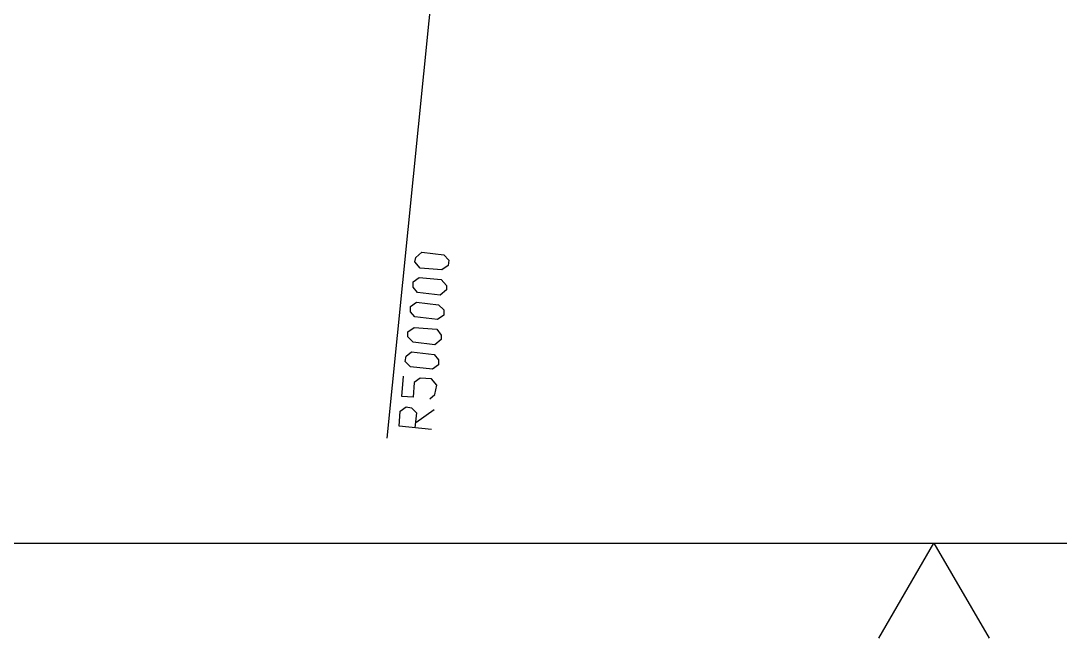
# Model space of a CAD drawing. Header units: millimetres. Extents: x -45 to 90, y -17 to 16.
# Drawn here: x 56.19 to 61.64, y -6.71 to -3.46 of the extents above; entities that cross this region are included whole.
import ezdxf

# ---------------------------------------------------------------- set-up
doc = ezdxf.new("R2010")
doc.units = ezdxf.units.MM
doc.layers.add('PDF_Geometry', color=7, linetype='Continuous')

msp = doc.modelspace()

# ---------------------------------------------------------------- linework, layer by layer
at = {"layer": 'PDF_Geometry', "lineweight": 25}
for points in [[(-44.1267, 7.6371), (-44.1267, -6.2069), (89.3766, -6.2069), (89.3766, 7.6371)], [(58.4292, -4.7491), (58.3971, -4.7721), (58.2825, -4.7629), (58.255, -4.7308), (58.2596, -4.7079), (58.2917, -4.6804), (58.4063, -4.6941), (58.4338, -4.7216)], [(58.42, -4.8775), (58.3879, -4.9048), (58.2687, -4.8913), (58.2458, -4.8638), (58.2458, -4.8362), (58.2779, -4.8133), (58.3925, -4.8225), (58.42, -4.8546)], [(58.4063, -5.0104), (58.3742, -5.0334), (58.255, -5.0194), (58.2321, -4.9921), (58.2321, -4.9646), (58.264, -4.9417), (58.3786, -4.9554), (58.4063, -4.9829)], [(58.3925, -5.1388), (58.3604, -5.1663), (58.2458, -5.1525), (58.2183, -5.125), (58.2183, -5.0975), (58.2504, -5.0746), (58.3696, -5.0838), (58.3925, -5.1159)], [(58.3786, -5.2717), (58.3467, -5.2947), (58.2321, -5.2809), (58.2046, -5.2534), (58.2091, -5.2259), (58.2366, -5.203), (58.3558, -5.2167), (58.3786, -5.2442)]]:
    msp.add_lwpolyline(points, close=True, dxfattribs=at)
for points in [[(59.0847, -1.8795), (58.4932, -1.8291), (58.1083, -5.6568)], [(58.3329, -5.4505), (58.3604, -5.4276), (58.3696, -5.3772), (58.3421, -5.3451), (58.2825, -5.3405), (58.2504, -5.3632), (58.2458, -5.4413), (58.1862, -5.4368), (58.1954, -5.3313)], [(58.3421, -5.611), (58.1725, -5.5924), (58.1771, -5.5147), (58.2091, -5.4918), (58.2366, -5.4964), (58.264, -5.5239), (58.255, -5.6018)], [(58.2596, -5.5743), (58.3558, -5.5055)], [(60.6892, -6.7066), (60.978, -6.2069), (61.2668, -6.7066)]]:
    msp.add_lwpolyline(points, dxfattribs=at)

doc.saveas('drawing.dxf')
